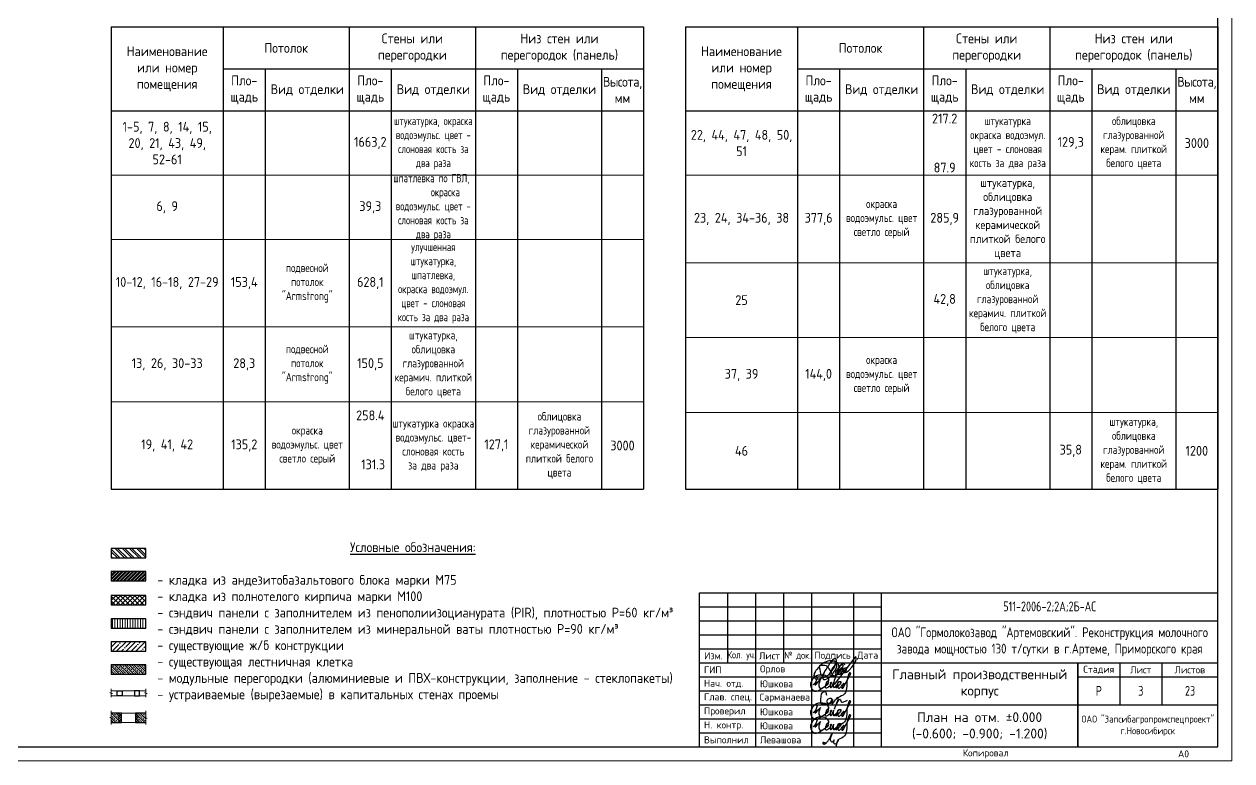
# Model space of a CAD drawing. Extents: x -965262 to 1142518, y -357520 to 71675.
# Drawn here: x -785468 to -742362, y -240088 to -213790 of the extents above; entities that cross this region are included whole.
import ezdxf

# ---------------------------------------------------------------- set-up
doc = ezdxf.new("R2010")
doc.units = 0
doc.header["$LTSCALE"] = 10
doc.layers.get('0').update_dxf_attribs({"linetype": 'CONTINUOUS', "lineweight": 30})
doc.layers.add('Ростверк', color=155, linetype='CONTINUOUS', lineweight=40)
doc.layers.add('светиль', color=40, linetype='CONTINUOUS', lineweight=30)
doc.styles.add('GOST 2.304', font='isocpeur.ttf', dxfattribs={"width": 0.75, "height": 250})
doc.styles.add('GOST-2.304_Type-B', font='isocpeur.ttf', dxfattribs={"width": 0.9})

# ---------------------------------------------------------------- blocks, each defined once
blk = doc.blocks.new('12314')
at = {"layer": 'светиль', "color": 7, "lineweight": 30}
for p, q in [((-140563.86, -9024.92), (-140564.33, -9025.41)), ((-140562.25, -9025.58), (-140562.25, -9025.09)), ((-140553.84, -9025.85), (-140553.48, -9024.93)), ((-140571.77, -9030.41), (-140572.17, -9031.14)), ((-140571.46, -9029.82), (-140571.77, -9030.41)), ((-140571.04, -9029.28), (-140571.46, -9029.82)), ((-140570.3, -9028.39), (-140571.04, -9029.28)), ((-140569.69, -9027.65), (-140570.3, -9028.39)), ((-140569.86, -9028.04), (-140569.59, -9027.58)), ((-140569.86, -9028.4), (-140569.86, -9028.04)), ((-140569.59, -9029.26), (-140569.86, -9028.4)), ((-140568.97, -9027.12), (-140569.69, -9027.65)), ((-140569.59, -9027.58), (-140568.96, -9027.35)), ((-140569.36, -9030.25), (-140569.59, -9029.26)), ((-140569.1, -9031.98), (-140569.36, -9030.25)), ((-140568.33, -9026.67), (-140568.97, -9027.12)), ((-140568.96, -9027.35), (-140568.18, -9027.35)), ((-140567.57, -9026.24), (-140568.33, -9026.67)), ((-140568.18, -9027.35), (-140567.49, -9027.35)), ((-140567.41, -9029.95), (-140567.85, -9031.02)), ((-140566.84, -9025.89), (-140567.57, -9026.24)), ((-140567.49, -9027.35), (-140566.88, -9027.58)), ((-140566.92, -9029.25), (-140567.41, -9029.95)), ((-140566.24, -9028.17), (-140566.92, -9029.25)), ((-140566.88, -9027.58), (-140566.44, -9027.96)), ((-140566.15, -9025.6), (-140566.84, -9025.89)), ((-140566.44, -9027.96), (-140566.02, -9028.46)), ((-140565.84, -9027.49), (-140566.24, -9028.17)), ((-140565.34, -9025.42), (-140566.15, -9025.6)), ((-140566.02, -9028.46), (-140565.66, -9029.03)), ((-140565.26, -9026.56), (-140565.84, -9027.49)), ((-140565.66, -9029.03), (-140565.26, -9029.64)), ((-140565.39, -9031.3), (-140564.18, -9029.72)), ((-140564.57, -9025.42), (-140565.34, -9025.42)), ((-140564.8, -9025.96), (-140565.26, -9026.56)), ((-140565.26, -9029.64), (-140564.95, -9030.14)), ((-140564.92, -9030.46), (-140565.1, -9030.81)), ((-140563.83, -9025.64), (-140564.97, -9026.08)), ((-140564.95, -9030.14), (-140564.67, -9030.77)), ((-140564.7, -9029.97), (-140564.92, -9030.46)), ((-140564.33, -9025.41), (-140564.8, -9025.96)), ((-140564.4, -9029.32), (-140564.7, -9029.97)), ((-140563.88, -9025.42), (-140564.57, -9025.42)), ((-140564.16, -9028.81), (-140564.4, -9029.32)), ((-140564.18, -9029.72), (-140563.2, -9028.3)), ((-140563.64, -9028.1), (-140564.16, -9028.81)), ((-140563.17, -9025.64), (-140563.88, -9025.42)), ((-140563.03, -9025.64), (-140563.83, -9025.64)), ((-140563.69, -9030.8), (-140562.97, -9029.89)), ((-140563.14, -9027.49), (-140563.64, -9028.1)), ((-140563.2, -9028.3), (-140562.73, -9027.06)), ((-140562.54, -9025.9), (-140563.17, -9025.64)), ((-140562.64, -9027.1), (-140563.14, -9027.49)), ((-140562.73, -9026.18), (-140563.03, -9025.64)), ((-140562.97, -9029.89), (-140562.35, -9028.81)), ((-140562.73, -9027.06), (-140562.73, -9026.18)), ((-140562.54, -9030.28), (-140562.72, -9030.69)), ((-140562.21, -9026.96), (-140562.64, -9027.1)), ((-140561.96, -9026.39), (-140562.54, -9025.9)), ((-140562.3, -9029.77), (-140562.54, -9030.28)), ((-140562.48, -9026.16), (-140562.25, -9025.58)), ((-140562.35, -9028.81), (-140562.06, -9027.96)), ((-140561.87, -9029.18), (-140562.3, -9029.77)), ((-140562.06, -9027.2), (-140562.21, -9026.96)), ((-140562.06, -9027.96), (-140562.06, -9027.2)), ((-140562.02, -9030.97), (-140561.23, -9029)), ((-140561.57, -9026.86), (-140561.96, -9026.39)), ((-140560.77, -9027.9), (-140561.87, -9029.18)), ((-140561.61, -9030.7), (-140561.33, -9030.12)), ((-140561.27, -9027.61), (-140561.57, -9026.86)), ((-140561.38, -9030.53), (-140561.5, -9030.94)), ((-140561.09, -9029.88), (-140561.38, -9030.53)), ((-140561.33, -9030.12), (-140561.11, -9029.29)), ((-140561.11, -9028.6), (-140561.27, -9027.61)), ((-140561.23, -9029), (-140560.44, -9027.33)), ((-140561.11, -9029.29), (-140561.11, -9028.6)), ((-140560.71, -9029.29), (-140561.09, -9029.88)), ((-140560.99, -9030.54), (-140560.36, -9029.73)), ((-140560.4, -9027.57), (-140560.77, -9027.9)), ((-140560.32, -9028.83), (-140560.71, -9029.29)), ((-140560.44, -9027.33), (-140559.85, -9026.75)), ((-140560.04, -9027.3), (-140560.4, -9027.57)), ((-140560.36, -9029.73), (-140559.94, -9029.04)), ((-140560.36, -9030.89), (-140559.8, -9030.21)), ((-140559.82, -9028.54), (-140560.32, -9028.83)), ((-140559.71, -9027.2), (-140560.04, -9027.3)), ((-140559.94, -9029.04), (-140559.56, -9028.37)), ((-140559.85, -9026.75), (-140559.52, -9026.57)), ((-140559.41, -9028.54), (-140559.82, -9028.54)), ((-140559.8, -9030.21), (-140559.41, -9029.59)), ((-140559.42, -9027.27), (-140559.71, -9027.2)), ((-140559.56, -9028.37), (-140559.27, -9027.77)), ((-140559.52, -9026.57), (-140559.22, -9026.57)), ((-140559.27, -9027.42), (-140559.42, -9027.27)), ((-140559.25, -9028.91), (-140559.41, -9028.54)), ((-140559.41, -9029.59), (-140559.25, -9028.91)), ((-140559.16, -9029.68), (-140559.34, -9030.17)), ((-140559.34, -9030.17), (-140559.34, -9030.53)), ((-140559.34, -9030.53), (-140559.22, -9030.72)), ((-140559.27, -9027.77), (-140559.27, -9027.42)), ((-140559.22, -9026.57), (-140558.92, -9026.81)), ((-140558.8, -9029.03), (-140559.16, -9029.68)), ((-140558.92, -9026.81), (-140558.69, -9027.25)), ((-140558.85, -9030.69), (-140558.16, -9030.16)), ((-140558.54, -9028.69), (-140558.8, -9029.03)), ((-140558.03, -9028.57), (-140558.54, -9028.69)), ((-140558.47, -9030.72), (-140557.84, -9030.53)), ((-140558.16, -9030.16), (-140557.76, -9029.45)), ((-140557.76, -9028.86), (-140558.03, -9028.57)), ((-140557.84, -9030.53), (-140557.36, -9030.17)), ((-140557.76, -9029.45), (-140557.76, -9028.86)), ((-140557.36, -9030.17), (-140556.76, -9029.71)), ((-140556.76, -9029.71), (-140555.38, -9028.26)), ((-140555.38, -9028.26), (-140554.82, -9027.5)), ((-140554.82, -9027.5), (-140554.34, -9026.8)), ((-140554.34, -9026.8), (-140553.84, -9025.85)), ((-140572.3, -9031.79), (-140572.49, -9032.37)), ((-140572.49, -9032.37), (-140572.25, -9032.93)), ((-140572.17, -9031.14), (-140572.3, -9031.79)), ((-140572.25, -9032.93), (-140571.86, -9033.33)), ((-140571.86, -9033.33), (-140571.43, -9033.6)), ((-140571.43, -9033.6), (-140570.92, -9033.6)), ((-140570.92, -9033.6), (-140569.07, -9033.19)), ((-140568.83, -9031.98), (-140569.1, -9031.98)), ((-140569.07, -9033.19), (-140567.78, -9032.69)), ((-140567.67, -9030.62), (-140568.83, -9031.98)), ((-140568.11, -9031.44), (-140568.36, -9032.46)), ((-140568.36, -9032.46), (-140568.36, -9033.22)), ((-140568.36, -9033.22), (-140568, -9033.8)), ((-140567.85, -9031.02), (-140568.11, -9031.44)), ((-140568, -9033.8), (-140567.37, -9033.8)), ((-140567.78, -9032.69), (-140566.97, -9032.3)), ((-140567.37, -9033.8), (-140566.58, -9033.5)), ((-140566.97, -9032.3), (-140566.01, -9031.84)), ((-140566.58, -9033.5), (-140565.62, -9033.07)), ((-140566.01, -9031.84), (-140565.39, -9031.3)), ((-140565.62, -9033.07), (-140564.69, -9032.4)), ((-140565.22, -9031.17), (-140565.31, -9031.55)), ((-140565.31, -9031.55), (-140565.31, -9031.83)), ((-140565.31, -9031.83), (-140565.15, -9032.01)), ((-140565.07, -9030.79), (-140565.22, -9031.17)), ((-140565.15, -9032.01), (-140564.95, -9032.09)), ((-140564.95, -9032.09), (-140564.71, -9032.09)), ((-140564.71, -9032.09), (-140564.33, -9032.09)), ((-140564.69, -9032.4), (-140564.05, -9031.53)), ((-140564.67, -9030.77), (-140564.3, -9031.38)), ((-140564.34, -9032.1), (-140563.17, -9032.1)), ((-140564.3, -9031.38), (-140563.85, -9031.91)), ((-140564.05, -9031.53), (-140563.69, -9030.8)), ((-140563.85, -9031.91), (-140563.29, -9032.14)), ((-140563.33, -9035.09), (-140563.1, -9034.11)), ((-140563.33, -9036.08), (-140563.33, -9035.09)), ((-140563.29, -9032.14), (-140562.79, -9032.14)), ((-140563.17, -9032.1), (-140562.57, -9031.83)), ((-140563.1, -9034.11), (-140562.85, -9033.28)), ((-140562.85, -9033.28), (-140562.02, -9030.97)), ((-140562.72, -9030.69), (-140562.83, -9031.1)), ((-140562.83, -9031.1), (-140562.75, -9031.5)), ((-140562.79, -9032.14), (-140562.24, -9031.69)), ((-140562.75, -9031.5), (-140562.62, -9031.65)), ((-140562.62, -9031.65), (-140562.35, -9031.73)), ((-140562.57, -9031.83), (-140561.91, -9031.51)), ((-140562.35, -9031.73), (-140560.91, -9031.44)), ((-140562.24, -9031.69), (-140561.96, -9031.29)), ((-140561.96, -9031.29), (-140561.61, -9030.7)), ((-140561.91, -9031.51), (-140560.99, -9030.54)), ((-140561.5, -9030.94), (-140561.5, -9031.27)), ((-140561.5, -9031.27), (-140561.38, -9031.45)), ((-140561.38, -9031.45), (-140561.1, -9031.55)), ((-140561.1, -9031.55), (-140559.91, -9031.09)), ((-140560.91, -9031.44), (-140560.36, -9030.89)), ((-140559.91, -9031.09), (-140558.85, -9030.69)), ((-140559.22, -9030.72), (-140558.47, -9030.72))]:
    blk.add_line(p, q, dxfattribs=at)
at = {"layer": 'светиль', "color": 7}
for p, q in [((-140563.31, -9024.63), (-140563.86, -9024.92)), ((-140554.16, -9024.02), (-140563.33, -9036.08)), ((-140562.63, -9024.63), (-140563.31, -9024.63)), ((-140562.25, -9025.09), (-140562.63, -9024.63)), ((-140553.68, -9023.57), (-140554.16, -9024.02)), ((-140553.48, -9024.17), (-140553.68, -9023.57)), ((-140553.48, -9024.93), (-140553.48, -9024.17))]:
    blk.add_line(p, q, dxfattribs=at)
blk = doc.blocks.new('12345')
at = {"layer": 'светиль', "color": 7, "lineweight": 30}
for p, q in [((-140573.2, -9040.71), (-140573.7, -9041.68)), ((-140572.41, -9039.94), (-140573.2, -9040.71)), ((-140571.46, -9039.22), (-140572.41, -9039.94)), ((-140571.06, -9040.06), (-140572.14, -9043.29)), ((-140571.63, -9041.61), (-140571.43, -9041.18)), ((-140570.49, -9038.9), (-140571.46, -9039.22)), ((-140571.43, -9041.18), (-140571.06, -9040.06)), ((-140570.71, -9041.9), (-140569.64, -9040.72)), ((-140569.42, -9038.9), (-140570.49, -9038.9)), ((-140569.64, -9040.72), (-140569.89, -9041.38)), ((-140568.52, -9038.9), (-140569.42, -9038.9)), ((-140567.56, -9039.05), (-140568.52, -9038.9)), ((-140566.95, -9039.39), (-140567.56, -9039.05)), ((-140566.31, -9039.99), (-140566.95, -9039.39)), ((-140565.87, -9040.67), (-140566.31, -9039.99)), ((-140566.02, -9041.8), (-140565.87, -9041.2)), ((-140565.87, -9041.2), (-140565.87, -9040.67)), ((-140559.1, -9043.56), (-140556.32, -9038.73)), ((-140557.41, -9039.95), (-140557.85, -9041.53)), ((-140557.25, -9039.09), (-140557.41, -9039.95)), ((-140557.05, -9038.33), (-140557.25, -9039.09)), ((-140556.66, -9037.86), (-140557.05, -9038.33)), ((-140556.33, -9037.86), (-140556.66, -9037.86)), ((-140556.11, -9038.15), (-140556.33, -9037.86)), ((-140556.32, -9038.73), (-140556.11, -9038.15)), ((-140573.7, -9041.68), (-140574.05, -9042.49)), ((-140574.05, -9042.49), (-140574.05, -9043.41)), ((-140574.05, -9043.41), (-140573.91, -9044.04)), ((-140573.91, -9044.04), (-140573.52, -9044.92)), ((-140573.52, -9044.92), (-140572.91, -9045.57)), ((-140572.91, -9045.57), (-140572.18, -9045.96)), ((-140572.84, -9043.22), (-140572.42, -9042.74)), ((-140572.42, -9042.74), (-140571.87, -9042.12)), ((-140572.18, -9045.96), (-140571.44, -9045.96)), ((-140572.14, -9043.29), (-140571.35, -9042.66)), ((-140571.87, -9042.12), (-140571.63, -9041.61)), ((-140571.44, -9045.96), (-140570.48, -9045.69)), ((-140571.35, -9042.66), (-140570.71, -9041.9)), ((-140570.48, -9045.69), (-140569.75, -9045.31)), ((-140570.11, -9041.93), (-140570.33, -9042.48)), ((-140570.33, -9042.48), (-140570.33, -9043.11)), ((-140570.33, -9043.11), (-140570.33, -9043.58)), ((-140570.33, -9043.58), (-140570.25, -9044.1)), ((-140570.25, -9044.1), (-140570.05, -9044.52)), ((-140569.89, -9041.38), (-140570.11, -9041.93)), ((-140570.05, -9044.52), (-140569.67, -9044.68)), ((-140569.75, -9045.31), (-140567.32, -9043.57)), ((-140569.67, -9044.68), (-140569.13, -9044.68)), ((-140569.13, -9044.68), (-140568.64, -9044.49)), ((-140568.64, -9044.49), (-140568.32, -9044.29)), ((-140568.32, -9044.29), (-140567.84, -9043.94)), ((-140567.84, -9043.94), (-140567.32, -9043.57)), ((-140567.38, -9043.27), (-140567.53, -9043.89)), ((-140567.53, -9043.89), (-140567.53, -9044.17)), ((-140567.53, -9044.17), (-140567.42, -9044.42)), ((-140567.42, -9044.42), (-140567.23, -9044.58)), ((-140567.29, -9042.94), (-140567.38, -9043.27)), ((-140567.32, -9043.57), (-140566.41, -9042.91)), ((-140567.32, -9043.57), (-140566.86, -9043.05)), ((-140567.17, -9042.51), (-140567.29, -9042.94)), ((-140567.23, -9044.58), (-140566.96, -9044.58)), ((-140567.05, -9042.26), (-140567.17, -9042.51)), ((-140566.92, -9041.93), (-140567.05, -9042.26)), ((-140566.96, -9044.58), (-140566.73, -9044.48)), ((-140566.72, -9041.73), (-140566.92, -9041.93)), ((-140566.86, -9043.05), (-140566.38, -9042.48)), ((-140566.73, -9044.48), (-140566.43, -9044.34)), ((-140566.51, -9041.6), (-140566.72, -9041.73)), ((-140566.18, -9041.6), (-140566.51, -9041.6)), ((-140566.43, -9044.34), (-140566.14, -9044.15)), ((-140566.41, -9042.91), (-140566.06, -9042.48)), ((-140566.38, -9042.48), (-140566.02, -9041.8)), ((-140566.02, -9041.8), (-140566.18, -9041.6)), ((-140566.14, -9044.15), (-140565.86, -9043.89)), ((-140566.06, -9042.48), (-140565.98, -9042.1)), ((-140565.98, -9042.1), (-140566.02, -9041.8)), ((-140565.86, -9043.89), (-140565.21, -9043.37)), ((-140565.22, -9042.67), (-140565.29, -9042.92)), ((-140565.29, -9042.92), (-140565.29, -9043.17)), ((-140565.29, -9043.17), (-140565.29, -9043.66)), ((-140565.29, -9043.66), (-140565.29, -9044.11)), ((-140565.29, -9044.11), (-140565.2, -9044.32)), ((-140565.1, -9042.35), (-140565.22, -9042.67)), ((-140565.21, -9043.37), (-140564.8, -9042.76)), ((-140565.2, -9044.32), (-140565.05, -9044.41)), ((-140564.94, -9042.08), (-140565.1, -9042.35)), ((-140565.05, -9044.41), (-140564.85, -9044.41)), ((-140564.75, -9042.08), (-140564.94, -9042.08)), ((-140564.85, -9044.41), (-140564.57, -9044.09)), ((-140564.8, -9042.76), (-140564.66, -9042.25)), ((-140564.66, -9042.25), (-140564.75, -9042.08)), ((-140564.57, -9044.09), (-140564.35, -9043.62)), ((-140564.35, -9043.62), (-140564.05, -9042.98)), ((-140564.05, -9042.98), (-140563.75, -9042.33)), ((-140563.95, -9043.15), (-140564.01, -9043.51)), ((-140564.01, -9043.51), (-140564.01, -9043.77)), ((-140564.01, -9043.77), (-140563.92, -9044.1)), ((-140563.75, -9042), (-140563.95, -9043.15)), ((-140563.92, -9044.1), (-140563.85, -9044.29)), ((-140563.85, -9044.29), (-140563.62, -9044.36)), ((-140563.75, -9042.33), (-140563.75, -9042)), ((-140563.62, -9044.36), (-140563.42, -9044.29)), ((-140563.42, -9044.29), (-140563.06, -9043.97)), ((-140563.06, -9043.97), (-140562.6, -9043.43)), ((-140561.55, -9041.69), (-140562.73, -9044.51)), ((-140562.73, -9044.51), (-140562.09, -9043)), ((-140562.73, -9044.51), (-140561.47, -9043.46)), ((-140562.6, -9043.43), (-140562.21, -9042.97)), ((-140562.21, -9042.97), (-140561.9, -9042.38)), ((-140562.09, -9043), (-140561.94, -9043.08)), ((-140561.94, -9043.08), (-140561.85, -9043.24)), ((-140561.9, -9042.38), (-140561.55, -9041.69)), ((-140561.37, -9041.9), (-140561.9, -9042.38)), ((-140561.85, -9043.24), (-140561.85, -9043.58)), ((-140561.85, -9043.58), (-140561.85, -9043.8)), ((-140561.85, -9043.8), (-140561.85, -9044.05)), ((-140561.85, -9044.05), (-140561.85, -9044.26)), ((-140561.85, -9044.26), (-140561.75, -9044.47)), ((-140561.75, -9044.47), (-140561.57, -9044.62)), ((-140561.57, -9044.62), (-140561.32, -9044.62)), ((-140561.47, -9043.46), (-140560.81, -9042.92)), ((-140560.81, -9041.9), (-140561.37, -9041.9)), ((-140561.32, -9044.62), (-140561.15, -9044.62)), ((-140561.15, -9044.62), (-140560.72, -9044.27)), ((-140560.38, -9041.9), (-140560.81, -9041.9)), ((-140560.81, -9042.92), (-140560.38, -9042.31)), ((-140560.72, -9044.27), (-140560.47, -9044.07)), ((-140560.47, -9044.07), (-140560.28, -9043.75)), ((-140560.38, -9042.31), (-140560.38, -9041.9)), ((-140560.28, -9043.75), (-140560.03, -9043.35)), ((-140559.84, -9043.32), (-140560.12, -9044.18)), ((-140560.12, -9044.18), (-140560.12, -9044.67)), ((-140560.12, -9044.67), (-140559.6, -9044.67)), ((-140560.03, -9043.35), (-140559.75, -9042.98)), ((-140559.54, -9042.71), (-140559.84, -9043.32)), ((-140559.75, -9042.98), (-140559.55, -9042.72)), ((-140559.6, -9044.67), (-140559.43, -9044.42)), ((-140559.3, -9042.49), (-140559.57, -9042.67)), ((-140559.43, -9044.42), (-140559.1, -9043.58)), ((-140559.1, -9042.75), (-140559.3, -9042.49)), ((-140559.1, -9043.58), (-140559.1, -9042.75)), ((-140558.46, -9046.62), (-140558.91, -9047.24)), ((-140558.12, -9045.55), (-140558.46, -9046.62)), ((-140557.85, -9043.98), (-140558.12, -9045.55)), ((-140557.85, -9041.53), (-140557.85, -9042.71)), ((-140557.85, -9042.71), (-140557.85, -9043.98)), ((-140561.01, -9048.54), (-140562.09, -9049.1)), ((-140560.24, -9048.16), (-140561.01, -9048.54)), ((-140559.54, -9047.77), (-140560.24, -9048.16)), ((-140558.91, -9047.24), (-140559.54, -9047.77))]:
    blk.add_line(p, q, dxfattribs=at)

msp = doc.modelspace()

# ---------------------------------------------------------------- hatches: boundary and pattern name
at = {"lineweight": 15}
h = msp.add_hatch(dxfattribs=at)
h.set_pattern_fill('ANSI32', color=4, scale=19.0476, angle=90, style=0)
h.set_pattern_definition([(135, (-782056.4, -232670.95), (-128.29, -128.29), []), (135, (-782056.4, -232585.42), (-128.29, -128.29), [])])
h.paths.add_polyline_path([(-781744.8, -232510), (-782362.4, -232510), (-782362.4, -232846.1), (-781744.8, -232846.1)])
h.paths.add_polyline_path([(-781127.3, -232510), (-781744.8, -232510), (-781744.8, -232846.1), (-781127.3, -232846.1)])
h = msp.add_hatch(dxfattribs=at)
h.set_pattern_fill('ANSI32', color=1, scale=9.5, style=0)
h.set_pattern_definition([(45, (-782017.32, -233497.91), (-63.984, 63.984), []), (45, (-781974.67, -233497.91), (-63.984, 63.984), [])])
h.paths.add_polyline_path([(-781744.8, -233328.4), (-782362.4, -233328.4), (-782362.4, -233664.5), (-781744.8, -233664.5)])
h.paths.add_polyline_path([(-781127.3, -233328.4), (-781744.8, -233328.4), (-781744.8, -233664.5), (-781127.3, -233664.5)])
h = msp.add_hatch(dxfattribs=at)
h.set_pattern_fill('ANSI37', color=30, scale=38.0952, style=0)
h.set_pattern_definition([(45, (-782028.91, -234367.55), (-85.526, 85.526), []), (135, (-782028.91, -234367.55), (-85.526, -85.526), [])])
h.paths.add_polyline_path([(-781744.8, -234185.4), (-782362.4, -234185.4), (-782362.4, -234521.4), (-781744.8, -234521.4)])
h.paths.add_polyline_path([(-781127.3, -234185.4), (-781744.8, -234185.4), (-781744.8, -234521.4), (-781127.3, -234521.4)])
h = msp.add_hatch(dxfattribs=at)
h.set_pattern_fill('LINE', color=6, scale=28.5714, angle=90, style=0)
h.set_pattern_definition([(90, (-781955.63, -235211.15), (-90.714, 6e-15), [])])
h.paths.add_polyline_path([(-781744.8, -235021), (-782362.4, -235021), (-782362.4, -235357.1), (-781744.8, -235357.1)])
h.paths.add_polyline_path([(-781127.3, -235021), (-781744.8, -235021), (-781744.8, -235357.1), (-781127.3, -235357.1)])
h = msp.add_hatch(dxfattribs=at)
h.set_pattern_fill('ANSI35', color=256, scale=38.0952, style=0)
h.set_pattern_definition([(45, (-782006.2, -236015.91), (-171.05, 171.05), []), (45, (-781835.14, -236015.91), (-171.05, 171.05), [302.38, -60.476, 0, -60.476])])
h.paths.add_polyline_path([(-781744.8, -235840.7), (-782362.4, -235840.7), (-782362.4, -236176.8), (-781744.8, -236176.8)])
h.paths.add_polyline_path([(-781127.3, -235840.7), (-781744.8, -235840.7), (-781744.8, -236176.8), (-781127.3, -236176.8)])
h = msp.add_hatch(dxfattribs=at)
h.set_pattern_fill('ANSI33', color=256, scale=19.0476, angle=90, style=0)
h.set_pattern_definition([(135, (-1455389.56, -304159.76), (-85.526163, -85.526163), []), (135, (-1455389.56, -304074.23), (-85.526163, -85.526163), [60.47613, -30.238065])])
h.paths.add_polyline_path([(-781744.8, -236660.3), (-782362.4, -236660.3), (-782362.4, -236996.4), (-781744.8, -236996.4)])
h.paths.add_polyline_path([(-781127.3, -236660.3), (-781744.8, -236660.3), (-781744.8, -236996.4), (-781127.3, -236996.4)])
h = msp.add_hatch(dxfattribs=at)
h.set_pattern_fill('ANSI33', color=256, scale=19.0476, angle=90, style=0)
h.set_pattern_definition([(135, (-782347, -238567.57), (-85.526, -85.526), []), (135, (-782347, -238482.05), (-85.526, -85.526), [60.476, -30.238])])
h.paths.add_polyline_path([(-782362.4, -238556.7), (-782362.4, -238579.1), (-782317.7, -238567.9)], flags=17)
h.paths.add_polyline_path([(-781127.3, -238534.4), (-781171.9, -238545.6), (-781127.3, -238556.7)], flags=17)
h.paths.add_polyline_path([(-781494.8, -238388.7), (-781994.8, -238388.7), (-781994.8, -238724.8), (-781494.8, -238724.8)])
h.paths.add_polyline_path([(-781744.8, -238388.7), (-782362.4, -238388.7), (-782362.4, -238724.8), (-781744.8, -238724.8)])
h.paths.add_polyline_path([(-781127.3, -238388.7), (-781744.8, -238388.7), (-781744.8, -238724.8), (-781127.3, -238724.8)])
h = msp.add_hatch()
h.set_pattern_fill('ANSI31', color=3, scale=20)
h.set_pattern_definition([(45, (-1455389.56, -305280.87), (-44.9012806, 44.9012806), [])])
h.paths.add_polyline_path([(-781994.8, -238388.7), (-782094.8, -238388.7), (-782094.8, -238724.8), (-781994.8, -238724.8)])
h.paths.add_polyline_path([(-781394.8, -238388.7), (-781494.8, -238388.7), (-781494.8, -238724.8), (-781394.8, -238724.8)])

# ---------------------------------------------------------------- linework, layer by layer
for p, q in [((-782362.4, -213888.6, -1808.5), (-763362.4, -213888.6, -1808.5)), ((-782362.4, -213888.6, -1808.5), (-782362.4, -230392.8, -1808.5)), ((-778362.4, -213888.6, -1808.5), (-778362.4, -230392.8, -1808.5)), ((-773862.4, -213888.6, -1808.5), (-773862.4, -230392.8, -1808.5)), ((-769362.4, -213888.6, -1808.5), (-769362.4, -230392.8, -1808.5)), ((-763362.4, -213888.6, -1808.5), (-763362.4, -230392.8, -1808.5)), ((-761862.4, -213888.6, -1808.5), (-742862.4, -213888.6, -1808.5)), ((-761862.4, -213888.6, -1808.5), (-761862.4, -230392.8, -1808.5)), ((-757862.4, -213888.6, -1808.5), (-757862.4, -230392.8, -1808.5)), ((-753362.4, -213888.6, -1808.5), (-753362.4, -230392.8, -1808.5)), ((-748862.4, -213888.6, -1808.5), (-748862.4, -230392.8, -1808.5)), ((-742862.4, -213888.6, -1808.5), (-742862.4, -230392.8, -1808.5)), ((-778362.4, -215388.6, -1808.5), (-763362.4, -215388.6, -1808.5)), ((-776862.4, -215388.6, -1808.5), (-776862.4, -230392.8, -1808.5)), ((-772362.4, -215388.6, -1808.5), (-772362.4, -230392.8, -1808.5)), ((-767862.4, -215388.6, -1808.5), (-767862.4, -230392.8, -1808.5)), ((-764862.4, -215388.6, -1808.5), (-764862.4, -230392.8, -1808.5)), ((-757862.4, -215388.6, -1808.5), (-742862.4, -215388.6, -1808.5)), ((-756362.4, -215388.6, -1808.5), (-756362.4, -230392.8, -1808.5)), ((-751862.4, -215388.6, -1808.5), (-751862.4, -230392.8, -1808.5)), ((-747362.4, -215388.6, -1808.5), (-747362.4, -230392.8, -1808.5)), ((-744362.4, -215388.6, -1808.5), (-744362.4, -230392.8, -1808.5)), ((-782362.4, -216888.6, -1808.5), (-763362.4, -216888.6, -1808.5)), ((-761862.4, -216888.6, -1808.5), (-742862.4, -216888.6, -1808.5)), ((-782362.4, -230392.8, -1808.5), (-763362.4, -230392.8, -1808.5)), ((-761862.4, -230392.8, -1808.5), (-742862.4, -230392.8, -1808.5)), ((-761362.4, -234087.8, -1808.5), (-742862.4, -234087.8, -1808.5)), ((-761362.4, -239587.8, -1808.5), (-761362.4, -234087.8, -1808.5)), ((-760362.4, -234087.8, -1808.5), (-760362.4, -236587.8, -1808.5)), ((-759362.4, -234087.8, -1808.5), (-759362.4, -239587.8, -1808.5)), ((-758362.4, -234087.8, -1808.5), (-758362.4, -236587.8, -1808.5)), ((-757362.4, -234087.8, -1808.5), (-757362.4, -239587.8, -1808.5)), ((-755862.4, -234087.8, -1808.5), (-755862.4, -239587.8, -1808.5)), ((-754862.4, -239587.8, -1808.5), (-754862.4, -234088.8, -1808.5)), ((-754862.4, -235087.8, -1808.5), (-742862.4, -235087.8, -1808.5)), ((-761362.4, -236087.8, -1808.5), (-754862.4, -236087.8, -1808.5)), ((-761362.4, -236587.8, -1808.5), (-742862.4, -236587.8, -1808.5)), ((-747862.4, -239587.8, -1808.5), (-747862.4, -236587.8, -1808.5)), ((-747862.4, -236587.8, -1808.5), (-747862.4, -239587.8, -1808.5)), ((-746362.4, -236587.8, -1808.5), (-746362.4, -238087.8, -1808.5)), ((-744862.4, -236587.8, -1808.5), (-744862.4, -238087.8, -1808.5)), ((-747862.4, -237087.8, -1808.5), (-742862.4, -237087.8, -1808.5)), ((-754862.4, -238087.8, -1808.5), (-742862.4, -238087.8, -1808.5)), ((-781994.8, -238388.7, -1808.5), (-782362.4, -238388.7, -1808.5)), ((-782362.4, -238724.8, -1808.5), (-781994.8, -238724.8, -1808.5)), ((-781127.3, -238388.7, -1808.5), (-781494.8, -238388.7, -1808.5)), ((-781494.8, -238724.8, -1808.5), (-781127.3, -238724.8, -1808.5))]:
    msp.add_line(p, q)
for p, q in [((-782362.4, -219180.3, -1808.5), (-763362.4, -219180.3, -1808.5)), ((-761862.4, -219180.3, -1808.5), (-742862.4, -219180.3, -1808.5)), ((-782362.4, -221472, -1808.5), (-763362.4, -221472, -1808.5)), ((-761862.4, -222305.3, -1808.5), (-742862.4, -222305.3, -1808.5)), ((-782362.4, -224597, -1808.5), (-763362.4, -224597, -1808.5)), ((-761862.4, -224976.1, -1808.5), (-742862.4, -224976.1, -1808.5)), ((-782362.4, -227267.8, -1808.5), (-763362.4, -227267.8, -1808.5)), ((-761862.4, -227647, -1808.5), (-742862.4, -227647, -1808.5)), ((-781994.8, -238388.7, -1808.5), (-781994.8, -238724.8, -1808.5)), ((-781994.8, -238388.7, -1808.5), (-781494.8, -238388.7, -1808.5)), ((-781994.8, -238724.8, -1808.5), (-781494.8, -238724.8, -1808.5)), ((-781494.8, -238388.7, -1808.5), (-781494.8, -238724.8, -1808.5))]:
    msp.add_line(p, q, dxfattribs=at)
at = {"ltscale": 100}
for p, q in [((-742862.4, -239587.8, -1808.5), (-742862.4, -234087.8, -1808.5)), ((-761362.4, -239587.8, -1808.5), (-742862.4, -239587.8, -1808.5))]:
    msp.add_line(p, q, dxfattribs=at)
at = {"lineweight": 25}
for p, q in [((-761362.4, -234587.8, -1808.5), (-754862.4, -234587.8, -1808.5)), ((-761362.4, -235087.8, -1808.5), (-754862.4, -235087.8, -1808.5)), ((-761362.4, -235587.8, -1808.5), (-754862.4, -235587.8, -1808.5)), ((-761362.4, -237087.8, -1808.5), (-754862.4, -237087.8, -1808.5)), ((-761362.4, -237587.8, -1808.5), (-754862.4, -237587.8, -1808.5)), ((-761362.4, -238087.8, -1808.5), (-754862.4, -238087.8, -1808.5)), ((-761362.4, -238587.8, -1808.5), (-754862.4, -238587.8, -1808.5)), ((-761362.4, -239087.8, -1808.5), (-754862.4, -239087.8, -1808.5))]:
    msp.add_line(p, q, dxfattribs=at)
at = {"color": 3, "lineweight": 15}
for p, q in [((-782362.4, -237584, -1808.5), (-781127.3, -237584, -1808.5)), ((-782362.4, -237762.6, -1808.5), (-781127.3, -237762.6, -1808.5))]:
    msp.add_line(p, q, dxfattribs=at)
at = {"lineweight": 15, "elevation": -1808.5}
msp.add_lwpolyline([(-742362.4, -240087.8), (-742362.4, -155987.8), (-861262.4, -155987.8), (-861262.4, -240087.8)], close=True, dxfattribs=at)
at = {"elevation": -1808.5}
for points in [[(-742862.4, -239587.8), (-742862.4, -156487.8), (-859262.4, -156487.8), (-859262.4, -239587.8)], [(-782362.4, -236176.8), (-781127.3, -236176.8), (-781127.3, -235840.7), (-782362.4, -235840.7)], [(-782362.4, -236996.4), (-781127.3, -236996.4), (-781127.3, -236660.3), (-782362.4, -236660.3)]]:
    msp.add_lwpolyline(points, close=True, dxfattribs=at)
at = {"color": 4, "elevation": -1808.5}
msp.add_lwpolyline([(-782362.4, -232846.1), (-781127.3, -232846.1), (-781127.3, -232510), (-782362.4, -232510)], close=True, dxfattribs=at)
at = {"color": 1, "elevation": -1808.5}
msp.add_lwpolyline([(-782362.4, -233664.5), (-781127.3, -233664.5), (-781127.3, -233328.4), (-782362.4, -233328.4)], close=True, dxfattribs=at)
at = {"color": 30, "elevation": -1808.5}
msp.add_lwpolyline([(-782362.4, -234521.4), (-781127.3, -234521.4), (-781127.3, -234185.4), (-782362.4, -234185.4)], close=True, dxfattribs=at)
at = {"color": 6, "elevation": -1808.5}
msp.add_lwpolyline([(-782362.4, -235357.1), (-781127.3, -235357.1), (-781127.3, -235021), (-782362.4, -235021)], close=True, dxfattribs=at)
at = {"lineweight": 15, "ltscale": 100}
for points, elevation in [([(-782362.4, -237811.8), (-782362.4, -237695.7), (-782317.7, -237684.5), (-782407, -237662.2), (-782362.4, -237651), (-782362.4, -237517.6)], 519.9), ([(-781127.3, -237811.6), (-781127.3, -237695.4), (-781082.6, -237684.2), (-781171.9, -237661.9), (-781127.3, -237650.8), (-781127.3, -237517.3)], -1808.5), ([(-782362.4, -238795.2), (-782362.4, -238579.1), (-782317.7, -238567.9), (-782407, -238545.6), (-782362.4, -238534.4), (-782362.4, -238301)], -1808.5), ([(-781127.3, -238795.2), (-781127.3, -238579.1), (-781082.6, -238567.9), (-781171.9, -238545.6), (-781127.3, -238534.4), (-781127.3, -238301)], -1808.5)]:
    msp.add_lwpolyline(points, dxfattribs=dict(at, elevation=elevation))
at = {"color": 3, "elevation": -1808.5}
for points in [[(-781964.3, -237762.6), (-782142.9, -237762.6), (-782142.9, -237584), (-781964.3, -237584)], [(-781525.3, -237762.6), (-781346.8, -237762.6), (-781346.8, -237584), (-781525.3, -237584)]]:
    msp.add_lwpolyline(points, close=True, dxfattribs=at)
at = {"layer": 'Ростверк', "color": 0, "linetype": 'ByBlock', "lineweight": 30}
msp.add_spline([(-756822.8, -237752.1, -1808.5), (-756854.3, -237635.3, -1808.5), (-756976.7, -237654.6, -1808.5), (-757035.3, -237806.9, -1808.5), (-757016.1, -238040.9, -1808.5), (-756853.7, -238060, -1808.5), (-756731.2, -238040.6, -1808.5), (-756627.9, -237952.9, -1808.5), (-756634.2, -237877.7, -1808.5), (-756790.8, -237896.7, -1808.5), (-756821.4, -237989.5, -1808.5), (-756763.8, -238045.7, -1808.5), (-756610, -237892.2, -1808.5), (-756637.4, -238045.1, -1808.5), (-756423.4, -237816.3, -1808.5), (-756550.4, -238238.1, -1808.5), (-756330.7, -237903.9, -1808.5), (-756311.1, -237977.3, -1808.5), (-756184.6, -237968.7, -1808.5), (-756083, -237919, -1808.5)], degree=3, dxfattribs=at)
msp.add_open_spline([(-756869.1, -239450.1, -1808.5), (-756905.4, -239452.6, -1808.5), (-756930.3, -239431, -1808.5), (-756941.3, -239433.9, -1808.5), (-756961.9, -239442.8, -1808.5), (-756957.9, -239475.5, -1808.5), (-756937.9, -239486.7, -1808.5), (-756918.9, -239488.7, -1808.5), (-756881.8, -239485.4, -1808.5), (-756821.8, -239430.4, -1808.5), (-756762.2, -239364.7, -1808.5), (-756717.8, -239292.1, -1808.5), (-756682.9, -239221.9, -1808.5), (-756657.8, -239165.8, -1808.5), (-756598.8, -239035.9, -1808.5), (-756662.6, -239191.3, -1808.5), (-756685.6, -239245.5, -1808.5), (-756697, -239311.3, -1808.5), (-756700.5, -239362.8, -1808.5), (-756663.5, -239407.1, -1808.5), (-756595.6, -239419.7, -1808.5), (-756533, -239278, -1808.5), (-756592.7, -239407.4, -1808.5), (-756577, -239462.1, -1808.5), (-756539.2, -239483.5, -1808.5), (-756476.7, -239477.4, -1808.5), (-756448.5, -239420.8, -1808.5), (-756386.5, -239301.7, -1808.5), (-756442.4, -239425.5, -1808.5), (-756469.6, -239474.9, -1808.5), (-756484.3, -239525.5, -1808.5), (-756489.4, -239554.6, -1808.5), (-756491.3, -239567.1, -1808.5)], degree=3, knots=[0, 0, 0, 0, 0.2975043, 0.4847258, 0.5987692, 0.7870476, 0.9695013, 1.2103337, 1.4671083, 1.8349259, 2.4022139, 2.7963302, 3.1188042, 3.534012, 3.9245364, 4.4236833, 4.9141554, 5.0766289, 5.4058204, 5.6497994, 5.873359, 6.3431706, 6.7835022, 7.020827, 7.2049808, 7.3798762, 7.8935679, 8.2160122, 8.6797881, 8.9661728, 9.2392427, 9.4249658, 9.4249658, 9.4249658, 9.4249658], dxfattribs=at)

# ---------------------------------------------------------------- block references
at = {"layer": 'светиль', "xscale": 80, "yscale": 80, "zscale": 80}
for name, p in [('12314', (10488508.6, 485519.3, -1808.5)), ('12345', (10488525.7, 486080, -1808.5)), ('12345', (10488525.7, 485080, -1808.5)), ('12345', (10488525.7, 484580, -1808.5))]:
    msp.add_blockref(name, p, dxfattribs=at)

# ---------------------------------------------------------------- texts
at = {"style": 'GOST-2.304_Type-B'}
for s, insert, char_height, width, attachment_point in [('Стены или перегородки', (-771612.4, -214638.6, -1808.5), 350, 4200, 5), ('Низ стен или\\Pперегородок (панель)', (-766362.4, -214638.6, -1808.5), 350, 5700, 5), ('Стены или перегородки', (-751112.4, -214638.6, -1808.5), 350, 4200, 5), ('Низ стен или\\Pперегородок (панель)', (-745862.4, -214638.6, -1808.5), 350, 5700, 5), ('Наименование или номер помещения ', (-780362.4, -215388.6, -1808.5), 350, 3700, 5), ('Потолок', (-776112.4, -214638.6, -1808.5), 350, 4200, 5), ('Наименование или номер помещения ', (-759862.4, -215388.6, -1808.5), 350, 3700, 5), ('Потолок', (-755612.4, -214638.6, -1808.5), 350, 4200, 5), ('Пло-\\Pщадь', (-777612.4, -216138.6, -1808.5), 350, 1200, 5), ('Вид отделки', (-775362.4, -216138.6, -1808.5), 350, 2700, 5), ('Пло-\\Pщадь', (-773112.4, -216138.6, -1808.5), 350, 1200, 5), ('Вид отделки', (-770862.4, -216138.6, -1808.5), 350, 2700, 5), ('Пло-\\Pщадь', (-768612.4, -216138.6, -1808.5), 350, 1200, 5), ('Вид отделки', (-766362.4, -216138.6, -1808.5), 350, 2700, 5), ('{\\T0.95;Высота,} мм', (-764112.4, -216138.6, -1808.5), 350, 1200, 5), ('Пло-\\Pщадь', (-757112.4, -216138.6, -1808.5), 350, 1200, 5), ('Вид отделки', (-754862.4, -216138.6, -1808.5), 350, 2700, 5), ('Пло-\\Pщадь', (-752612.4, -216138.6, -1808.5), 350, 1200, 5), ('Вид отделки', (-750362.4, -216138.6, -1808.5), 350, 2700, 5), ('Пло-\\Pщадь', (-748112.4, -216138.6, -1808.5), 350, 1200, 5), ('Вид отделки', (-745862.4, -216138.6, -1808.5), 350, 2700, 5), ('{\\T0.95;Высота,} мм', (-743612.4, -216138.6, -1808.5), 350, 1200, 5), ('{\\W0.75;штукатурка, окраска водоэмульс. цвет - слоновая кость за два раза}', (-770862.4, -218034.5, -1808.5), 300, 3000, 5), ('217.2\\P\\P\\P87.9', (-752612.4, -218034.5, -1808.5), 350, 1500, 5), ('{\\W0.8;штукатурка\\Pокраска водоэмул. цвет - слоновая кость за два раза}', (-750362.4, -218034.5, -1808.5), 300, 3000, 5), ('{\\W0.8;облицовка глазурованной керам. плиткой белого цвета}', (-745862.4, -218034.5, -1808.5), 300, 2700, 5), ('1-5, 7, 8, 14, 15, 20, 21, 43, 49, 52-61 ', (-780362.4, -218034.5, -1808.5), 350, 3700, 5), ('22, 44, 47, 48, 50, 51', (-759862.4, -218034.5, -1808.5), 350, 3700, 5), ('1663,2', (-773112.4, -218034.5, -1808.5), 350, 1200, 5), ('129,3', (-748112.4, -218034.5, -1808.5), 350, 1200, 5), ('3000', (-743612.4, -218034.5, -1808.5), 350, 1200, 5), ('{\\W0.75;шпатлевка по ГВЛ,         окраска водоэмульс. цвет - слоновая кость за два раза}', (-770862.4, -220326.1, -1808.5), 300, 3000, 5), ('штукатурка, облицовка глазурованной керамической плиткой белого цвета', (-750362.4, -220742.8, -1808.5), 300, 2700, 5), ('6, 9', (-780362.4, -220326.1, -1808.5), 350, 3700, 5), ('39,3', (-773112.4, -220326.1, -1808.5), 350, 1200, 5), ('{\\W0.8;окраска водоэмульс. цвет светло серый}', (-754862.4, -220742.8, -1808.5), 300, 2700, 5), ('23, 24, 34-36, 38', (-759862.4, -220742.8, -1808.5), 350, 3700, 5), ('377,6', (-757112.4, -220742.8, -1808.5), 350, 1200, 5), ('285,9', (-752612.4, -220742.8, -1808.5), 350, 1200, 5), ('{\\W0.75;улучшенная штукатурка, шпатлевка,\\Pокраска водоэмул. цвет - слоновая кость за два раза}', (-770862.4, -223034.5, -1808.5), 300, 3000, 5), ('{\\W0.8;подвесной потолок "Armstrong"}', (-775362.4, -223034.5, -1808.5), 300, 2700, 5), ('10-12, 16-18, 27-29', (-780362.4, -223034.5, -1808.5), 350, 3700, 5), ('153,4', (-777612.4, -223034.5, -1808.5), 350, 1200, 5), ('628,1', (-773112.4, -223034.5, -1808.5), 350, 1200, 5), ('{\\W0.8;штукатурка, облицовка глазурованной керамич. плиткой белого цвета}', (-750362.4, -223640.7, -1808.5), 300, 3000, 5), ('25', (-759862.4, -223640.7, -1808.5), 350, 3700, 5), ('42,8', (-752612.4, -223640.7, -1808.5), 350, 1200, 5), ('{\\W0.8;штукатурка, облицовка глазурованной керамич. плиткой белого цвета}', (-770862.4, -225932.4, -1808.5), 300, 3000, 5), ('{\\W0.8;подвесной потолок "Armstrong"}', (-775362.4, -225932.4, -1808.5), 300, 2700, 5), ('13, 26, 30-33', (-780362.4, -225932.4, -1808.5), 350, 3700, 5), ('28,3', (-777612.4, -225932.4, -1808.5), 350, 1200, 5), ('150,5', (-773112.4, -225932.4, -1808.5), 350, 1200, 5), ('{\\W0.8;окраска водоэмульс. цвет светло серый}', (-754862.4, -226311.6, -1808.5), 300, 2700, 5), ('37, 39', (-759862.4, -226311.6, -1808.5), 350, 3700, 5), ('144,0', (-757112.4, -226311.6, -1808.5), 350, 1200, 5), ('258.4\\P\\P\\P 131.3', (-773112.4, -228630.3, -1808.5), 350, 1200, 5), ('{\\W0.8;штукатурка окраска водоэмульс. цвет- слоновая кость\\Pза два раза}', (-770862.4, -228830.3, -1808.5), 300, 3000, 5), ('{\\W0.8;облицовка глазурованной керамической плиткой белого цвета}', (-766362.4, -228830.3, -1808.5), 300, 2700, 5), ('{\\W0.8;штукатурка, облицовка глазурованной керам. плиткой белого цвета}', (-745862.4, -229019.9, -1808.5), 300, 3000, 5), ('{\\W0.8;окраска водоэмульс. цвет светло серый}', (-775362.4, -228830.3, -1808.5), 300, 2700, 5), ('19, 41, 42', (-780362.4, -228830.3, -1808.5), 350, 3700, 5), ('135,2', (-777612.4, -228830.3, -1808.5), 350, 1200, 5), ('127,1', (-768612.4, -228830.3, -1808.5), 350, 1200, 5), ('3000', (-764112.4, -228830.3, -1808.5), 350, 1200, 5), ('46', (-759862.4, -229019.9, -1808.5), 350, 3700, 5), ('35,8', (-748112.4, -229019.9, -1808.5), 350, 1200, 5), ('1200', (-743612.4, -229019.9, -1808.5), 350, 1200, 5), ('{\\L\\P\\P\\P\\H1.4x;\\P\\P\\P\\P\\pi9110.4;\\P\\pi6881.7;\\H1.4x;Условные обозначения:\\P\\pi9110.4;\\l\\P\\pi0;- кладка из андезитобазальтового блока марки М75\\P- кладка из полнотелого кирпича марки М100\\H1.8299x; \\H0.54647x;\\P- сэндвич панели с заполнителем из пенополиизоцианурата (PIR), плотностью Р=60 кг/м³\\H1.6533x; \\H0.60486x;\\P- сэндвич панели с заполнителем из минеральной ваты плотностью Ρ=90 кг/м³\\H1.6872x; \\H0.59271x;\\P- существующие ж/б конструкции\\H1.6009x; \\H0.62466x;\\P- существующая лестничная клетка\\H1.6296x; \\H0.61363x;\\P- модульные перегородки (алюминиевые и ПВХ-конструкции, заполнение - стеклопакеты)\\H1.7201x; \\H0.58138x;\\P- устраиваемые (вырезаемые) в капитальных стенах проемы\\H1.7649x; }', (-780716.4, -233646.5, 519.9), 178.5714, 18220.709, 4)]:
    msp.add_mtext(s, dxfattribs=dict(at, insert=insert, char_height=char_height, width=width, attachment_point=attachment_point))
at = {"color": 0, "insert": (-748862.4, -234587.8, -1808.5), "char_height": 350, "attachment_point": 5, "style": 'GOST 2.304'}
msp.add_mtext_dynamic_manual_height_columns('511-2006-2;2А;2Б-АС', width=12000, gutter_width=1500, heights=[0], dxfattribs=at)
at = {"ltscale": 10, "attachment_point": 5, "style": 'GOST 2.304'}
for s, insert, char_height, width in [('{\\W0.8;ОАО "Гормолокозавод "Артемовский". Реконструкция молочного завода мощностью 130 т/сутки в г.Артеме, Приморского края\\W1; }', (-748862.4, -235837.8, -1808.5), 350, 12000), ('{\\W1;Главный производственный корпус}', (-751362.4, -237337.8, -1808.5), 350, 7000), ('{\\W1;План на отм. %%P0.000\\P(-0.600; -0.900; -1.200)}', (-751362.4, -238837.8, -1808.5), 350, 7000), ('{\\W0.9;ОАО "Запсибагропромспецпроект"\\Pг.Новосибирск}', (-745362.4, -238837.8, -1808.5), 250, 5000)]:
    msp.add_mtext(s, dxfattribs=dict(at, insert=insert, char_height=char_height, width=width))
at = {"style": 'GOST 2.304'}
for s, width, insert, char_height, attachment_point in [('{\\W1;Изм.}', 1000, (-760862.4, -236337.8, -1808.5), 250, 5), ('Кол. уч.', 1000, (-759862.4, -236337.8, -1808.5), 250, 5), ('{\\W1;Лист}', 1000, (-758862.4, -236337.8, -1808.5), 250, 5), ('{\\W0.85;№ док.}', 1000, (-757862.4, -236337.8, -1808.5), 250, 5), ('{\\W1;Подпись}', 1500, (-756612.4, -236337.8, -1808.5), 250, 5), ('{\\W1;Дата}', 1000, (-755362.4, -236337.8, -1808.5), 250, 5), ('{\\W1; ГИП}', 2000, (-761362.4, -236837.8, -1808.5), 250, 4), ('{\\W1; Орлов}', 2000, (-759362.4, -236837.8, -1808.5), 250, 4), ('{\\W1;Стадия}', 1500, (-747112.4, -236837.8, -1808.5), 250, 5), ('{\\W1;Лист}', 1500, (-745612.4, -236837.8, -1808.5), 250, 5), ('{\\W1;Листов}', 2000, (-743862.4, -236837.8, -1808.5), 250, 5), ('{\\W1; Нач. отд.}', 2000, (-761362.4, -237337.8, -1808.5), 250, 4), ('{\\W1; Юшкова}', 2000, (-759362.4, -237337.8, -1808.5), 250, 4), ('Р', 1500, (-747112.4, -237587.8, -1808.5), 350, 5), ('{\\W1; Глав. спец.}', 2000, (-761362.4, -237837.8, -1808.5), 250, 4), ('{\\W1; Сарманаева}', 2000, (-759378.2, -237843.7, -1808.5), 250, 4), ('{\\W1; Проверил}', 2000, (-761362.4, -238337.8, -1808.5), 250, 4), ('{\\W1; Юшкова}', 2000, (-759362.4, -238337.8, -1808.5), 250, 4), ('{\\W1; Н. контр.}', 2000, (-761362.4, -238837.8, -1808.5), 250, 4), ('{\\W1; Юшкова}', 2000, (-759362.4, -238837.8, -1808.5), 250, 4), ('{\\W1; Выполнил}', 2000, (-761362.4, -239337.8, -1808.5), 250, 4), ('{\\W1; Левашова}', 2000, (-759362.4, -239337.8, -1808.5), 250, 4), ('{\\W1; Копировал}', 2000, (-752127.5, -239837.8, -1808.5), 250, 4), ('{\\W1;A0}', 2000, (-744284.6, -239837.8, -1808.5), 250, 4)]:
    msp.add_mtext_dynamic_manual_height_columns(s, width=width, gutter_width=1500, heights=[0], dxfattribs=dict(at, insert=insert, char_height=char_height, attachment_point=attachment_point))
at = {"color": 1, "char_height": 350, "attachment_point": 5, "style": 'GOST 2.304'}
for s, insert in [('{\\C256;3}', (-745612.4, -237587.8, -1808.5)), ('{\\C256;23}', (-743853.4, -237587.8, -1808.5))]:
    msp.add_mtext_dynamic_manual_height_columns(s, width=1500, gutter_width=1500, heights=[0], dxfattribs=dict(at, insert=insert))

doc.saveas('drawing.dxf')
